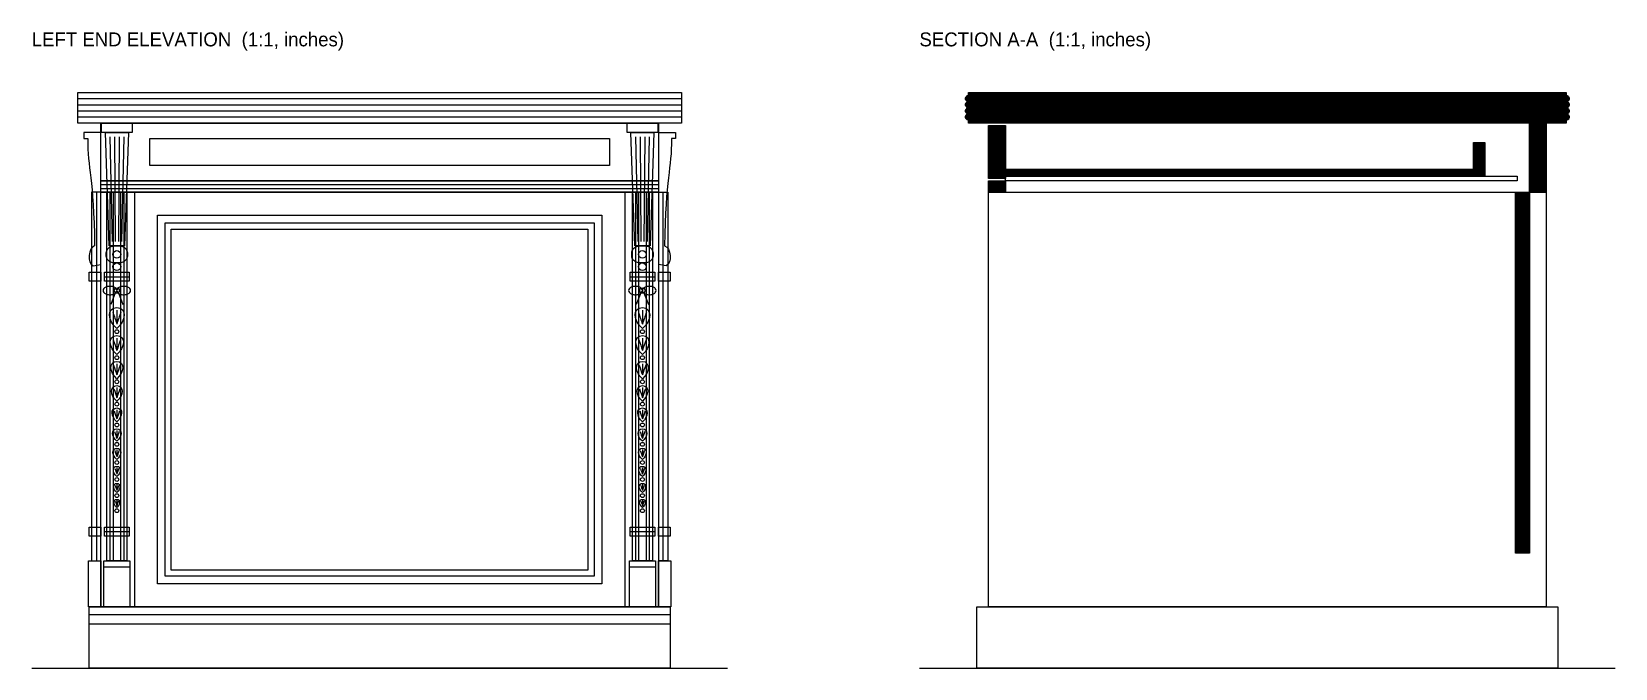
# Model space of a CAD drawing. Header units: inches. Extents: x 0 to 404, y -9 to 35.
# Drawn here: x 114.4 to 195.6, y 0 to 32.6 of the extents above; entities that cross this region are included whole.
import ezdxf

# ---------------------------------------------------------------- set-up
doc = ezdxf.new("R2010")
doc.units = ezdxf.units.IN
doc.header["$MEASUREMENT"] = 0
for name, color, linetype in [('Left end elevation', 7, 'Continuous'), ('Section A-A', 7, 'Continuous'), ('Section A-A hatch', 8, 'Continuous')]:
    doc.layers.add(name, color=color, linetype=linetype)

msp = doc.modelspace()

# ---------------------------------------------------------------- hatches: boundary and pattern name
at = {"layer": 'Section A-A hatch'}
h = msp.add_hatch(dxfattribs=at)
h.set_pattern_fill('ANSI31', scale=0.1574803)
h.paths.add_polyline_path([(162.437, 29.528), (193.106, 29.528), (193.106, 29.37), (193.127, 29.369), (193.147, 29.365), (193.167, 29.358), (193.185, 29.349), (193.202, 29.338), (193.218, 29.324), (193.231, 29.309), (193.243, 29.291), (193.252, 29.273), (193.258, 29.253), (193.262, 29.233), (193.264, 29.213), (193.262, 29.192), (193.258, 29.172), (193.252, 29.152), (193.243, 29.134), (193.231, 29.117), (193.218, 29.101), (193.202, 29.088), (193.185, 29.076), (193.167, 29.067), (193.147, 29.06), (193.127, 29.056), (193.106, 29.055), (193.127, 29.054), (193.147, 29.05), (193.167, 29.043), (193.185, 29.034), (193.202, 29.023), (193.218, 29.009), (193.231, 28.994), (193.243, 28.976), (193.252, 28.958), (193.258, 28.938), (193.262, 28.918), (193.264, 28.898), (193.262, 28.877), (193.258, 28.857), (193.252, 28.837), (193.243, 28.819), (193.231, 28.802), (193.218, 28.786), (193.202, 28.773), (193.185, 28.761), (193.167, 28.752), (193.147, 28.746), (193.127, 28.742), (193.106, 28.74), (193.127, 28.739), (193.147, 28.735), (193.167, 28.728), (193.185, 28.719), (193.202, 28.708), (193.218, 28.694), (193.231, 28.679), (193.243, 28.661), (193.252, 28.643), (193.258, 28.623), (193.262, 28.603), (193.264, 28.583), (193.262, 28.562), (193.258, 28.542), (193.252, 28.522), (193.243, 28.504), (193.231, 28.487), (193.218, 28.471), (193.202, 28.458), (193.185, 28.446), (193.167, 28.437), (193.147, 28.431), (193.127, 28.427), (193.106, 28.425), (193.127, 28.424), (193.147, 28.42), (193.167, 28.413), (193.185, 28.404), (193.202, 28.393), (193.218, 28.379), (193.231, 28.364), (193.243, 28.346), (193.252, 28.328), (193.258, 28.308), (193.262, 28.288), (193.264, 28.268), (193.262, 28.247), (193.258, 28.227), (193.252, 28.207), (193.243, 28.189), (193.231, 28.172), (193.218, 28.156), (193.202, 28.143), (193.185, 28.131), (193.167, 28.122), (193.147, 28.116), (193.127, 28.112), (193.106, 28.11), (193.106, 27.953), (162.437, 27.953), (162.437, 28.11), (162.416, 28.112), (162.396, 28.116), (162.377, 28.122), (162.358, 28.131), (162.341, 28.143), (162.326, 28.156), (162.312, 28.172), (162.301, 28.189), (162.291, 28.207), (162.285, 28.227), (162.281, 28.247), (162.28, 28.268), (162.281, 28.288), (162.285, 28.308), (162.291, 28.328), (162.301, 28.346), (162.312, 28.364), (162.326, 28.379), (162.341, 28.393), (162.358, 28.404), (162.377, 28.413), (162.396, 28.42), (162.416, 28.424), (162.437, 28.425), (162.416, 28.427), (162.396, 28.431), (162.377, 28.437), (162.358, 28.446), (162.341, 28.458), (162.326, 28.471), (162.312, 28.487), (162.301, 28.504), (162.291, 28.522), (162.285, 28.542), (162.281, 28.562), (162.28, 28.583), (162.281, 28.603), (162.285, 28.623), (162.291, 28.643), (162.301, 28.661), (162.312, 28.679), (162.326, 28.694), (162.341, 28.708), (162.358, 28.719), (162.377, 28.728), (162.396, 28.735), (162.416, 28.739), (162.437, 28.74), (162.416, 28.742), (162.396, 28.746), (162.377, 28.752), (162.358, 28.761), (162.341, 28.773), (162.326, 28.786), (162.312, 28.802), (162.301, 28.819), (162.291, 28.837), (162.285, 28.857), (162.281, 28.877), (162.28, 28.898), (162.281, 28.918), (162.285, 28.938), (162.291, 28.958), (162.301, 28.976), (162.312, 28.994), (162.326, 29.009), (162.341, 29.023), (162.358, 29.034), (162.377, 29.043), (162.396, 29.05), (162.416, 29.054), (162.437, 29.055), (162.416, 29.056), (162.396, 29.06), (162.377, 29.067), (162.358, 29.076), (162.341, 29.088), (162.326, 29.101), (162.312, 29.117), (162.301, 29.134), (162.291, 29.152), (162.285, 29.172), (162.281, 29.192), (162.28, 29.213), (162.281, 29.233), (162.285, 29.253), (162.291, 29.273), (162.301, 29.291), (162.312, 29.309), (162.326, 29.324), (162.341, 29.338), (162.358, 29.349), (162.377, 29.358), (162.396, 29.365), (162.416, 29.369), (162.437, 29.37), (162.437, 29.528)])
h = msp.add_hatch(dxfattribs=at)
h.set_pattern_fill('ANSI31', scale=0.1574803)
h.paths.add_polyline_path([(163.461, 27.835), (164.327, 27.835), (164.327, 25.118), (163.461, 25.118), (163.461, 27.835)])
h = msp.add_hatch(dxfattribs=at)
h.set_pattern_fill('ANSI31', scale=0.1574803)
h.paths.add_polyline_path([(191.217, 27.953), (192.083, 27.953), (192.083, 24.409), (191.217, 24.409), (191.217, 27.953)])
h = msp.add_hatch(dxfattribs=at)
h.set_pattern_fill('ANSI31', scale=0.1574803)
h.paths.add_polyline_path([(188.343, 26.969), (188.933, 26.969), (188.933, 25.236), (188.343, 25.236), (188.343, 26.969)])
h = msp.add_hatch(dxfattribs=at)
h.set_pattern_fill('ANSI31', scale=0.1574803)
h.paths.add_polyline_path([(164.327, 25.591), (188.933, 25.591), (188.933, 25.236), (164.327, 25.236), (164.327, 25.591)])
h = msp.add_hatch(dxfattribs=at)
h.set_pattern_fill('ANSI31', scale=0.1574803)
h.paths.add_polyline_path([(163.461, 25), (164.327, 25), (164.327, 24.409), (163.461, 24.409), (163.461, 25)])
h = msp.add_hatch(dxfattribs=at)
h.set_pattern_fill('ANSI31', scale=0.1574803)
h.paths.add_polyline_path([(190.508, 24.409), (191.217, 24.409), (191.217, 5.906), (190.508, 5.906), (190.508, 24.409)])

# ---------------------------------------------------------------- linework, layer by layer
at = {"layer": 'Left end elevation'}
for p, q in [((116.728, 29.213), (147.713, 29.213)), ((116.728, 28.898), (147.713, 28.898)), ((116.728, 28.583), (147.713, 28.583)), ((116.728, 28.268), (147.713, 28.268)), ((118.382, 27.244), (118.5, 21.89)), ((118.618, 27.244), (118.657, 21.89)), ((118.854, 27.244), (118.815, 21.89)), ((119.091, 27.244), (118.972, 21.89)), ((145.35, 27.244), (145.469, 21.89)), ((145.587, 27.244), (145.626, 21.89)), ((145.823, 27.244), (145.783, 21.89)), ((146.059, 27.244), (145.941, 21.89)), ((117.697, 24.409), (117.697, 5.512)), ((117.909, 24.803), (146.531, 24.803)), ((117.909, 24.606), (146.531, 24.606)), ((118.382, 24.409), (118.382, 5.512)), ((118.541, 24.409), (118.541, 5.512)), ((118.931, 24.409), (118.931, 5.512)), ((119.091, 24.409), (119.091, 5.512)), ((119.642, 24.409), (119.642, 3.15)), ((144.799, 24.409), (144.799, 3.15)), ((145.35, 24.409), (145.35, 5.512)), ((145.51, 24.409), (145.51, 5.512)), ((145.9, 24.409), (145.9, 5.512)), ((146.059, 24.409), (146.059, 5.512)), ((146.744, 24.409), (146.744, 5.512)), ((118.106, 20.079), (119.366, 20.079)), ((145.075, 20.079), (146.335, 20.079)), ((118.106, 7.008), (119.366, 7.008)), ((145.075, 7.008), (146.335, 7.008)), ((118.067, 5.197), (119.406, 5.197)), ((145.035, 5.197), (146.374, 5.197)), ((117.319, 2.756), (147.122, 2.756)), ((117.319, 2.283), (147.122, 2.283)), ((114.366, 0), (150.075, 0))]:
    msp.add_line(p, q, dxfattribs=at)
for points in [[(116.728, 29.528), (147.713, 29.528), (147.713, 27.953), (116.728, 27.953), (116.728, 29.528)], [(117.909, 27.953), (146.531, 27.953), (146.531, 25), (117.909, 25), (117.909, 27.953)], [(117.949, 27.953), (119.524, 27.953), (119.524, 27.48), (117.949, 27.48), (117.949, 27.953)], [(144.917, 27.953), (146.492, 27.953), (146.492, 27.48), (144.917, 27.48), (144.917, 27.953)], [(117.909, 27.48), (117.043, 27.48), (117.043, 27.165), (117.24, 27.165)], [(118.146, 27.48), (119.327, 27.48), (119.13, 21.654), (118.343, 21.654), (118.146, 27.48)], [(120.429, 27.165), (144.012, 27.165), (144.012, 25.787), (120.429, 25.787), (120.429, 27.165)], [(145.114, 27.48), (146.295, 27.48), (146.098, 21.654), (145.311, 21.654), (145.114, 27.48)], [(146.531, 27.48), (147.398, 27.48), (147.398, 27.165), (147.201, 27.165)], [(117.909, 24.409), (117.437, 24.409), (117.437, 5.512), (117.909, 5.512)], [(117.909, 25), (146.531, 25), (146.531, 24.409), (117.909, 24.409), (117.909, 25)], [(117.909, 24.409), (146.531, 24.409), (146.531, 3.15), (117.909, 3.15), (117.909, 24.409)], [(118.224, 24.409), (119.248, 24.409), (119.248, 5.512), (118.224, 5.512), (118.224, 24.409)], [(145.193, 24.409), (146.217, 24.409), (146.217, 5.512), (145.193, 5.512), (145.193, 24.409)], [(146.531, 24.409), (147.004, 24.409), (147.004, 5.512), (146.531, 5.512)], [(120.823, 23.228), (143.618, 23.228), (143.618, 4.331), (120.823, 4.331), (120.823, 23.228)], [(121.217, 22.835), (143.224, 22.835), (143.224, 4.724), (121.217, 4.724), (121.217, 22.835)], [(121.531, 22.52), (142.909, 22.52), (142.909, 5.039), (121.531, 5.039), (121.531, 22.52)], [(118.185, 21.181), (118.185, 21.26)], [(118.579, 21.654), (118.894, 21.654)], [(119.287, 21.26), (119.287, 21.181)], [(145.154, 21.181), (145.154, 21.26)], [(145.547, 21.654), (145.862, 21.654)], [(146.256, 21.26), (146.256, 21.181)], [(117.319, 20.315), (117.909, 20.315), (117.909, 19.843), (117.319, 19.843), (117.319, 20.315)], [(117.516, 20.63), (117.909, 20.709)], [(118.106, 20.315), (119.366, 20.315), (119.366, 19.843), (118.106, 19.843), (118.106, 20.315)], [(118.894, 20.787), (118.579, 20.787)], [(145.075, 20.315), (146.335, 20.315), (146.335, 19.843), (145.075, 19.843), (145.075, 20.315)], [(145.862, 20.787), (145.547, 20.787)], [(146.925, 20.63), (146.531, 20.709)], [(146.531, 20.315), (147.122, 20.315), (147.122, 19.843), (146.531, 19.843), (146.531, 20.315)], [(118.657, 19.252), (118.421, 18.661)], [(118.815, 19.252), (119.051, 18.661)], [(145.626, 19.252), (145.39, 18.661)], [(145.783, 19.252), (146.02, 18.661)], [(118.736, 18.362), (118.736, 17.654)], [(145.705, 18.362), (145.705, 17.654)], [(118.736, 16.935), (118.736, 16.298)], [(145.705, 16.935), (145.705, 16.298)], [(118.736, 15.616), (118.736, 15.042)], [(145.705, 15.616), (145.705, 15.042)], [(118.736, 14.393), (118.736, 13.876)], [(145.705, 14.393), (145.705, 13.876)], [(118.736, 13.257), (118.736, 12.792)], [(145.705, 13.257), (145.705, 12.792)], [(118.736, 12.199), (118.736, 11.78)], [(145.705, 12.199), (145.705, 11.78)], [(118.736, 11.211), (118.736, 10.835)], [(145.705, 11.211), (145.705, 10.835)], [(118.736, 10.287), (118.736, 9.948)], [(145.705, 10.287), (145.705, 9.948)], [(118.736, 9.42), (118.736, 9.115)], [(145.705, 9.42), (145.705, 9.115)], [(118.736, 8.604), (118.736, 8.329)], [(145.705, 8.604), (145.705, 8.329)], [(117.319, 7.244), (117.909, 7.244), (117.909, 6.772), (117.319, 6.772), (117.319, 7.244)], [(118.106, 7.244), (119.366, 7.244), (119.366, 6.772), (118.106, 6.772), (118.106, 7.244)], [(145.075, 7.244), (146.335, 7.244), (146.335, 6.772), (145.075, 6.772), (145.075, 7.244)], [(146.531, 7.244), (147.122, 7.244), (147.122, 6.772), (146.531, 6.772), (146.531, 7.244)], [(117.28, 5.512), (117.909, 5.512), (117.909, 3.15), (117.28, 3.15), (117.28, 5.512)], [(118.067, 5.512), (119.406, 5.512), (119.406, 3.15), (118.067, 3.15), (118.067, 5.512)], [(145.035, 5.512), (146.374, 5.512), (146.374, 3.15), (145.035, 3.15), (145.035, 5.512)], [(146.531, 5.512), (147.161, 5.512), (147.161, 3.15), (146.531, 3.15), (146.531, 5.512)], [(117.319, 3.15), (147.122, 3.15), (147.122, 0), (117.319, 0), (117.319, 3.15)]]:
    msp.add_lwpolyline(points, dxfattribs=at)
for centre, radius in [((118.736, 21.22), 0.197), ((145.705, 21.22), 0.197), ((118.736, 20.591), 0.197), ((145.705, 20.591), 0.197), ((118.736, 19.37), 0.138), ((145.705, 19.37), 0.138), ((118.736, 17.26), 0.0984), ((145.705, 17.26), 0.0984), ((118.736, 15.928), 0.0984), ((145.705, 15.928), 0.0984), ((118.736, 14.693), 0.0984), ((145.705, 14.693), 0.0984), ((118.736, 13.547), 0.0984), ((145.705, 13.547), 0.0984), ((118.736, 12.479), 0.0984), ((145.705, 12.479), 0.0984), ((118.736, 11.483), 0.0984), ((145.705, 11.483), 0.0984), ((118.736, 10.552), 0.0984), ((145.705, 10.552), 0.0984), ((118.736, 9.678), 0.0984), ((145.705, 9.678), 0.0984), ((118.736, 8.855), 0.0984), ((145.705, 8.855), 0.0984), ((118.736, 8.08), 0.0984), ((145.705, 8.08), 0.0984)]:
    msp.add_circle(centre, radius, dxfattribs=at)
for points in [[(117.24, 27.165), (117.24, 25.591), (117.555, 25.197), (117.594, 21.654)], [(147.201, 27.165), (147.201, 25.591), (146.886, 25.197), (146.846, 21.654)], [(117.594, 21.654), (117.28, 21.575), (117.201, 20.787), (117.516, 20.63)], [(146.846, 21.654), (147.161, 21.575), (147.24, 20.787), (146.925, 20.63)], [(118.736, 17.417), (118.264, 17.795), (118.217, 18.504), (118.736, 18.504)], [(118.528, 18.268), (118.604, 18.047), (118.673, 17.843), (118.736, 17.654)], [(118.736, 18.504), (119.256, 18.504), (119.209, 17.795), (118.736, 17.417)], [(118.944, 18.268), (118.869, 18.047), (118.799, 17.843), (118.736, 17.654)], [(145.705, 17.417), (145.232, 17.795), (145.185, 18.504), (145.705, 18.504)], [(145.497, 18.268), (145.572, 18.047), (145.642, 17.843), (145.705, 17.654)], [(145.705, 18.504), (146.224, 18.504), (146.177, 17.795), (145.705, 17.417)], [(145.913, 18.268), (145.837, 18.047), (145.768, 17.843), (145.705, 17.654)], [(118.736, 16.085), (118.311, 16.425), (118.269, 17.063), (118.736, 17.063)], [(118.549, 16.85), (118.617, 16.652), (118.68, 16.468), (118.736, 16.298)], [(118.736, 17.063), (119.204, 17.063), (119.161, 16.425), (118.736, 16.085)], [(118.923, 16.85), (118.855, 16.652), (118.793, 16.468), (118.736, 16.298)], [(145.705, 16.085), (145.28, 16.425), (145.237, 17.063), (145.705, 17.063)], [(145.518, 16.85), (145.586, 16.652), (145.648, 16.468), (145.705, 16.298)], [(145.705, 17.063), (146.172, 17.063), (146.13, 16.425), (145.705, 16.085)], [(145.892, 16.85), (145.824, 16.652), (145.761, 16.468), (145.705, 16.298)], [(118.736, 14.851), (118.354, 15.157), (118.315, 15.731), (118.736, 15.731)], [(118.568, 15.539), (118.629, 15.361), (118.685, 15.195), (118.736, 15.042)], [(118.736, 15.731), (119.157, 15.731), (119.119, 15.157), (118.736, 14.851)], [(118.905, 15.539), (118.843, 15.361), (118.787, 15.195), (118.736, 15.042)], [(145.705, 14.851), (145.322, 15.157), (145.284, 15.731), (145.705, 15.731)], [(145.536, 15.539), (145.598, 15.361), (145.654, 15.195), (145.705, 15.042)], [(145.705, 15.731), (146.126, 15.731), (146.087, 15.157), (145.705, 14.851)], [(145.873, 15.539), (145.812, 15.361), (145.756, 15.195), (145.705, 15.042)], [(118.736, 13.704), (118.392, 13.98), (118.357, 14.496), (118.736, 14.496)], [(118.585, 14.324), (118.64, 14.163), (118.69, 14.014), (118.736, 13.876)], [(118.736, 14.496), (119.115, 14.496), (119.081, 13.98), (118.736, 13.704)], [(118.888, 14.324), (118.833, 14.163), (118.782, 14.014), (118.736, 13.876)], [(145.705, 13.704), (145.36, 13.98), (145.326, 14.496), (145.705, 14.496)], [(145.553, 14.324), (145.608, 14.163), (145.659, 14.014), (145.705, 13.876)], [(145.705, 14.496), (146.084, 14.496), (146.049, 13.98), (145.705, 13.704)], [(145.856, 14.324), (145.801, 14.163), (145.751, 14.014), (145.705, 13.876)], [(118.736, 12.637), (118.426, 12.885), (118.395, 13.35), (118.736, 13.35)], [(118.6, 13.195), (118.649, 13.05), (118.695, 12.916), (118.736, 12.792)], [(118.736, 13.35), (119.077, 13.35), (119.046, 12.885), (118.736, 12.637)], [(118.873, 13.195), (118.823, 13.05), (118.778, 12.916), (118.736, 12.792)], [(145.705, 12.637), (145.395, 12.885), (145.364, 13.35), (145.705, 13.35)], [(145.568, 13.195), (145.618, 13.05), (145.663, 12.916), (145.705, 12.792)], [(145.705, 13.35), (146.046, 13.35), (146.015, 12.885), (145.705, 12.637)], [(145.841, 13.195), (145.792, 13.05), (145.746, 12.916), (145.705, 12.792)], [(118.736, 11.641), (118.457, 11.864), (118.429, 12.282), (118.736, 12.282)], [(118.736, 12.282), (119.043, 12.282), (119.015, 11.864), (118.736, 11.641)], [(145.705, 11.641), (145.426, 11.864), (145.398, 12.282), (145.705, 12.282)], [(145.705, 12.282), (146.012, 12.282), (145.984, 11.864), (145.705, 11.641)], [(118.613, 12.143), (118.658, 12.013), (118.699, 11.892), (118.736, 11.78)], [(118.859, 12.143), (118.814, 12.013), (118.773, 11.892), (118.736, 11.78)], [(145.582, 12.143), (145.627, 12.013), (145.668, 11.892), (145.705, 11.78)], [(145.827, 12.143), (145.783, 12.013), (145.742, 11.892), (145.705, 11.78)], [(118.736, 10.709), (118.485, 10.91), (118.46, 11.287), (118.736, 11.287)], [(118.626, 11.161), (118.666, 11.044), (118.703, 10.935), (118.736, 10.835)], [(118.736, 11.287), (119.012, 11.287), (118.987, 10.91), (118.736, 10.709)], [(118.847, 11.161), (118.807, 11.044), (118.77, 10.935), (118.736, 10.835)], [(145.705, 10.709), (145.454, 10.91), (145.429, 11.287), (145.705, 11.287)], [(145.594, 11.161), (145.634, 11.044), (145.671, 10.935), (145.705, 10.835)], [(145.705, 11.287), (145.981, 11.287), (145.956, 10.91), (145.705, 10.709)], [(145.815, 11.161), (145.775, 11.044), (145.738, 10.935), (145.705, 10.835)], [(118.736, 9.835), (118.51, 10.016), (118.488, 10.355), (118.736, 10.355)], [(118.637, 10.242), (118.673, 10.136), (118.706, 10.038), (118.736, 9.948)], [(118.736, 10.355), (118.985, 10.355), (118.962, 10.016), (118.736, 9.835)], [(118.836, 10.242), (118.799, 10.136), (118.766, 10.038), (118.736, 9.948)], [(145.705, 9.835), (145.479, 10.016), (145.456, 10.355), (145.705, 10.355)], [(145.605, 10.242), (145.641, 10.136), (145.675, 10.038), (145.705, 9.948)], [(145.705, 10.355), (145.953, 10.355), (145.931, 10.016), (145.705, 9.835)], [(145.804, 10.242), (145.768, 10.136), (145.735, 10.038), (145.705, 9.948)], [(118.736, 9.013), (118.533, 9.176), (118.513, 9.481), (118.736, 9.481)], [(118.647, 9.379), (118.679, 9.284), (118.709, 9.196), (118.736, 9.115)], [(118.736, 9.481), (118.96, 9.481), (118.94, 9.176), (118.736, 9.013)], [(118.826, 9.379), (118.793, 9.284), (118.763, 9.196), (118.736, 9.115)], [(145.705, 9.013), (145.501, 9.176), (145.481, 9.481), (145.705, 9.481)], [(145.615, 9.379), (145.648, 9.284), (145.678, 9.196), (145.705, 9.115)], [(145.705, 9.481), (145.928, 9.481), (145.908, 9.176), (145.705, 9.013)], [(145.794, 9.379), (145.762, 9.284), (145.732, 9.196), (145.705, 9.115)], [(118.736, 8.238), (118.553, 8.384), (118.535, 8.659), (118.736, 8.659)], [(118.656, 8.567), (118.685, 8.482), (118.712, 8.402), (118.736, 8.329)], [(118.736, 8.659), (118.938, 8.659), (118.919, 8.384), (118.736, 8.238)], [(118.817, 8.567), (118.787, 8.482), (118.761, 8.402), (118.736, 8.329)], [(145.705, 8.238), (145.522, 8.384), (145.503, 8.659), (145.705, 8.659)], [(145.624, 8.567), (145.653, 8.482), (145.68, 8.402), (145.705, 8.329)], [(145.705, 8.659), (145.906, 8.659), (145.888, 8.384), (145.705, 8.238)], [(145.785, 8.567), (145.756, 8.482), (145.729, 8.402), (145.705, 8.329)]]:
    msp.add_open_spline(points, degree=3, dxfattribs=at)
for points, knots in [([(118.185, 21.26), (118.185, 21.329), (118.203, 21.397), (118.238, 21.457), (118.272, 21.517), (118.322, 21.566), (118.382, 21.601), (118.442, 21.635), (118.51, 21.654), (118.579, 21.654)], [0, 0, 0, 0, 1, 1, 1, 2, 2, 2, 3, 3, 3, 3]), ([(118.579, 20.787), (118.51, 20.787), (118.442, 20.806), (118.382, 20.84), (118.322, 20.875), (118.272, 20.924), (118.238, 20.984), (118.203, 21.044), (118.185, 21.112), (118.185, 21.181)], [0, 0, 0, 0, 1, 1, 1, 2, 2, 2, 3, 3, 3, 3]), ([(118.894, 21.654), (118.963, 21.654), (119.031, 21.635), (119.091, 21.601), (119.15, 21.566), (119.2, 21.517), (119.235, 21.457), (119.269, 21.397), (119.287, 21.329), (119.287, 21.26)], [0, 0, 0, 0, 1, 1, 1, 2, 2, 2, 3, 3, 3, 3]), ([(119.287, 21.181), (119.287, 21.112), (119.269, 21.044), (119.235, 20.984), (119.2, 20.924), (119.15, 20.875), (119.091, 20.84), (119.031, 20.806), (118.963, 20.787), (118.894, 20.787)], [0, 0, 0, 0, 1, 1, 1, 2, 2, 2, 3, 3, 3, 3]), ([(145.154, 21.26), (145.154, 21.329), (145.172, 21.397), (145.206, 21.457), (145.241, 21.517), (145.291, 21.566), (145.35, 21.601), (145.41, 21.635), (145.478, 21.654), (145.547, 21.654)], [0, 0, 0, 0, 1, 1, 1, 2, 2, 2, 3, 3, 3, 3]), ([(145.547, 20.787), (145.478, 20.787), (145.41, 20.806), (145.35, 20.84), (145.291, 20.875), (145.241, 20.924), (145.206, 20.984), (145.172, 21.044), (145.154, 21.112), (145.154, 21.181)], [0, 0, 0, 0, 1, 1, 1, 2, 2, 2, 3, 3, 3, 3]), ([(145.862, 21.654), (145.931, 21.654), (145.999, 21.635), (146.059, 21.601), (146.119, 21.566), (146.169, 21.517), (146.203, 21.457), (146.238, 21.397), (146.256, 21.329), (146.256, 21.26)], [0, 0, 0, 0, 1, 1, 1, 2, 2, 2, 3, 3, 3, 3]), ([(146.256, 21.181), (146.256, 21.112), (146.238, 21.044), (146.203, 20.984), (146.169, 20.924), (146.119, 20.875), (146.059, 20.84), (145.999, 20.806), (145.931, 20.787), (145.862, 20.787)], [0, 0, 0, 0, 1, 1, 1, 2, 2, 2, 3, 3, 3, 3]), ([(118.736, 19.37), (118.736, 19.332), (118.72, 19.295), (118.689, 19.262), (118.658, 19.229), (118.613, 19.202), (118.559, 19.183), (118.505, 19.164), (118.444, 19.154), (118.382, 19.154), (118.32, 19.154), (118.259, 19.164), (118.205, 19.183), (118.151, 19.202), (118.106, 19.229), (118.075, 19.262), (118.044, 19.295), (118.028, 19.332), (118.028, 19.37), (118.028, 19.408), (118.044, 19.445), (118.075, 19.478), (118.106, 19.511), (118.151, 19.539), (118.205, 19.558), (118.259, 19.577), (118.32, 19.587), (118.382, 19.587), (118.444, 19.587), (118.505, 19.577), (118.559, 19.558), (118.613, 19.539), (118.658, 19.511), (118.689, 19.478), (118.72, 19.445), (118.736, 19.408), (118.736, 19.37)], [0, 0, 0, 0, 1, 1, 1, 2, 2, 2, 3, 3, 3, 4, 4, 4, 5, 5, 5, 6, 6, 6, 7, 7, 7, 8, 8, 8, 9, 9, 9, 10, 10, 10, 11, 11, 11, 12, 12, 12, 12]), ([(119.445, 19.37), (119.445, 19.332), (119.429, 19.295), (119.397, 19.262), (119.366, 19.229), (119.322, 19.202), (119.268, 19.183), (119.214, 19.164), (119.153, 19.154), (119.091, 19.154), (119.028, 19.154), (118.967, 19.164), (118.913, 19.183), (118.86, 19.202), (118.815, 19.229), (118.784, 19.262), (118.753, 19.295), (118.736, 19.332), (118.736, 19.37), (118.736, 19.408), (118.753, 19.445), (118.784, 19.478), (118.815, 19.511), (118.86, 19.539), (118.913, 19.558), (118.967, 19.577), (119.028, 19.587), (119.091, 19.587), (119.153, 19.587), (119.214, 19.577), (119.268, 19.558), (119.322, 19.539), (119.366, 19.511), (119.397, 19.478), (119.429, 19.445), (119.445, 19.408), (119.445, 19.37)], [0, 0, 0, 0, 1, 1, 1, 2, 2, 2, 3, 3, 3, 4, 4, 4, 5, 5, 5, 6, 6, 6, 7, 7, 7, 8, 8, 8, 9, 9, 9, 10, 10, 10, 11, 11, 11, 12, 12, 12, 12]), ([(145.705, 19.37), (145.705, 19.332), (145.688, 19.295), (145.657, 19.262), (145.626, 19.229), (145.581, 19.202), (145.528, 19.183), (145.474, 19.164), (145.413, 19.154), (145.35, 19.154), (145.288, 19.154), (145.227, 19.164), (145.173, 19.183), (145.119, 19.202), (145.075, 19.229), (145.044, 19.262), (145.012, 19.295), (144.996, 19.332), (144.996, 19.37), (144.996, 19.408), (145.012, 19.445), (145.044, 19.478), (145.075, 19.511), (145.119, 19.539), (145.173, 19.558), (145.227, 19.577), (145.288, 19.587), (145.35, 19.587), (145.413, 19.587), (145.474, 19.577), (145.528, 19.558), (145.581, 19.539), (145.626, 19.511), (145.657, 19.478), (145.688, 19.445), (145.705, 19.408), (145.705, 19.37)], [0, 0, 0, 0, 1, 1, 1, 2, 2, 2, 3, 3, 3, 4, 4, 4, 5, 5, 5, 6, 6, 6, 7, 7, 7, 8, 8, 8, 9, 9, 9, 10, 10, 10, 11, 11, 11, 12, 12, 12, 12]), ([(146.413, 19.37), (146.413, 19.332), (146.397, 19.295), (146.366, 19.262), (146.335, 19.229), (146.29, 19.202), (146.236, 19.183), (146.182, 19.164), (146.121, 19.154), (146.059, 19.154), (145.997, 19.154), (145.936, 19.164), (145.882, 19.183), (145.828, 19.202), (145.783, 19.229), (145.752, 19.262), (145.721, 19.295), (145.705, 19.332), (145.705, 19.37), (145.705, 19.408), (145.721, 19.445), (145.752, 19.478), (145.783, 19.511), (145.828, 19.539), (145.882, 19.558), (145.936, 19.577), (145.997, 19.587), (146.059, 19.587), (146.121, 19.587), (146.182, 19.577), (146.236, 19.558), (146.29, 19.539), (146.335, 19.511), (146.366, 19.478), (146.397, 19.445), (146.413, 19.408), (146.413, 19.37)], [0, 0, 0, 0, 1, 1, 1, 2, 2, 2, 3, 3, 3, 4, 4, 4, 5, 5, 5, 6, 6, 6, 7, 7, 7, 8, 8, 8, 9, 9, 9, 10, 10, 10, 11, 11, 11, 12, 12, 12, 12])]:
    msp.add_open_spline(points, degree=3, knots=knots, dxfattribs=at)
at = {"layer": 'Section A-A'}
msp.add_line((159.917, 0), (195.626, 0), dxfattribs=at)
for points in [[(162.437, 29.528), (193.106, 29.528), (193.106, 29.37)], [(162.437, 29.37), (162.437, 29.528)], [(193.106, 28.11), (193.106, 27.953), (162.437, 27.953), (162.437, 28.11)], [(163.461, 27.835), (164.327, 27.835), (164.327, 25.118), (163.461, 25.118), (163.461, 27.835)], [(191.217, 27.953), (192.083, 27.953), (192.083, 24.409), (191.217, 24.409), (191.217, 27.953)], [(188.343, 26.969), (188.933, 26.969), (188.933, 25.236), (188.343, 25.236), (188.343, 26.969)], [(164.327, 25.591), (188.933, 25.591), (188.933, 25.236), (164.327, 25.236), (164.327, 25.591)], [(164.327, 25.236), (190.587, 25.236), (190.587, 25), (164.327, 25), (164.327, 25.236)], [(163.461, 25), (164.327, 25), (164.327, 24.409), (163.461, 24.409), (163.461, 25)], [(163.461, 24.409), (192.083, 24.409), (192.083, 3.15), (163.461, 3.15), (163.461, 24.409)], [(190.508, 24.409), (191.217, 24.409), (191.217, 5.906), (190.508, 5.906), (190.508, 24.409)], [(162.87, 3.15), (192.673, 3.15), (192.673, 0), (162.87, 0), (162.87, 3.15)]]:
    msp.add_lwpolyline(points, dxfattribs=at)
for points in [[(162.437, 29.055), (162.409, 29.055), (162.382, 29.062), (162.358, 29.076), (162.334, 29.09), (162.314, 29.11), (162.301, 29.134), (162.287, 29.158), (162.28, 29.185), (162.28, 29.213), (162.28, 29.24), (162.287, 29.267), (162.301, 29.291), (162.314, 29.315), (162.334, 29.335), (162.358, 29.349), (162.382, 29.363), (162.409, 29.37), (162.437, 29.37)], [(193.106, 29.37), (193.134, 29.37), (193.161, 29.363), (193.185, 29.349), (193.209, 29.335), (193.229, 29.315), (193.243, 29.291), (193.257, 29.267), (193.264, 29.24), (193.264, 29.213), (193.264, 29.185), (193.257, 29.158), (193.243, 29.134), (193.229, 29.11), (193.209, 29.09), (193.185, 29.076), (193.161, 29.062), (193.134, 29.055), (193.106, 29.055)], [(162.437, 28.74), (162.409, 28.74), (162.382, 28.747), (162.358, 28.761), (162.334, 28.775), (162.314, 28.795), (162.301, 28.819), (162.287, 28.843), (162.28, 28.87), (162.28, 28.898), (162.28, 28.925), (162.287, 28.952), (162.301, 28.976), (162.314, 29), (162.334, 29.02), (162.358, 29.034), (162.382, 29.048), (162.409, 29.055), (162.437, 29.055)], [(162.437, 28.425), (162.409, 28.425), (162.382, 28.432), (162.358, 28.446), (162.334, 28.46), (162.314, 28.48), (162.301, 28.504), (162.287, 28.528), (162.28, 28.555), (162.28, 28.583), (162.28, 28.61), (162.287, 28.637), (162.301, 28.661), (162.314, 28.685), (162.334, 28.705), (162.358, 28.719), (162.382, 28.733), (162.409, 28.74), (162.437, 28.74)], [(193.106, 29.055), (193.134, 29.055), (193.161, 29.048), (193.185, 29.034), (193.209, 29.02), (193.229, 29), (193.243, 28.976), (193.257, 28.952), (193.264, 28.925), (193.264, 28.898), (193.264, 28.87), (193.257, 28.843), (193.243, 28.819), (193.229, 28.795), (193.209, 28.775), (193.185, 28.761), (193.161, 28.747), (193.134, 28.74), (193.106, 28.74)], [(193.106, 28.74), (193.134, 28.74), (193.161, 28.733), (193.185, 28.719), (193.209, 28.705), (193.229, 28.685), (193.243, 28.661), (193.257, 28.637), (193.264, 28.61), (193.264, 28.583), (193.264, 28.555), (193.257, 28.528), (193.243, 28.504), (193.229, 28.48), (193.209, 28.46), (193.185, 28.446), (193.161, 28.432), (193.134, 28.425), (193.106, 28.425)], [(162.437, 28.11), (162.409, 28.11), (162.382, 28.118), (162.358, 28.131), (162.334, 28.145), (162.314, 28.165), (162.301, 28.189), (162.287, 28.213), (162.28, 28.24), (162.28, 28.268), (162.28, 28.295), (162.287, 28.323), (162.301, 28.346), (162.314, 28.37), (162.334, 28.39), (162.358, 28.404), (162.382, 28.418), (162.409, 28.425), (162.437, 28.425)], [(193.106, 28.425), (193.134, 28.425), (193.161, 28.418), (193.185, 28.404), (193.209, 28.39), (193.229, 28.37), (193.243, 28.346), (193.257, 28.323), (193.264, 28.295), (193.264, 28.268), (193.264, 28.24), (193.257, 28.213), (193.243, 28.189), (193.229, 28.165), (193.209, 28.145), (193.185, 28.131), (193.161, 28.118), (193.134, 28.11), (193.106, 28.11)]]:
    msp.add_open_spline(points, degree=3, knots=[0, 0, 0, 0, 1, 1, 1, 2, 2, 2, 3, 3, 3, 4, 4, 4, 5, 5, 5, 6, 6, 6, 6], dxfattribs=at)

# ---------------------------------------------------------------- texts
at = {"layer": 'LABELS'}
for s, p in [('LEFT END ELEVATION  (1:1, inches)', (114.366, 31.89)), ('SECTION A-A  (1:1, inches)', (159.917, 31.89))]:
    msp.add_text(s, height=0.71417, dxfattribs=at).set_placement(p)

doc.saveas('drawing.dxf')
